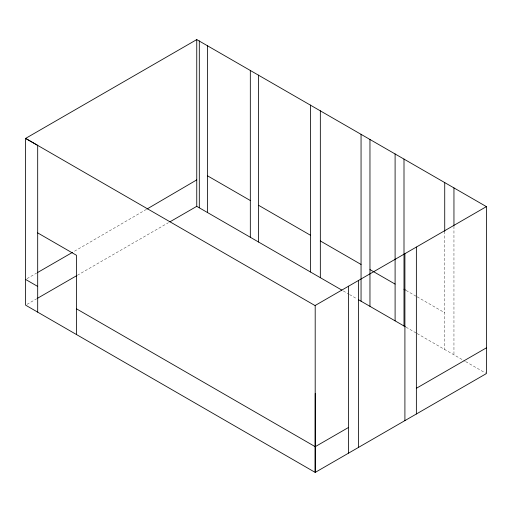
<?xml version="1.0" encoding="UTF-8"?>
<svg xmlns="http://www.w3.org/2000/svg" width="512" height="512" viewBox="0 0 512 512"><rect width="100%" height="100%" fill="white"/><g stroke="black" fill="none" stroke-linecap="round" stroke-linejoin="round"><path stroke-width="0.38" stroke-dasharray="2.56 1.92" d="M146.413 209.363L73.261 251.923M26.982 278.643L36.653 273.062M26.982 304.358L36.64 298.784M77.363 275.277L168.461 222.675M406.074 290.438L416.429 296.416M417.114 296.813L444.723 312.749M343.309 290.957L348.826 294.138M349.517 294.534L357.094 298.912M406.074 327.187L416.429 333.165M417.114 333.568L464.998 361.21M465.69 361.606L485.709 373.165M453.952 226.234L453.952 354.829M444.723 231.283L444.723 349.504"/><path stroke-width="0.77" d="M315.245 393.402L315.194 472.41L25.6 305.158L25.6 138.406L196.755 39.59L486.4 206.624L486.4 373.568L315.194 472.41L315.194 305.472L486.4 206.624M147.104 208.96L196.755 179.891M37.344 272.666L72.57 252.326M37.331 298.387L76.672 275.674M169.843 221.882L196.755 206.342L341.933 290.157M348.602 427.411L315.213 446.688L76.499 308.832M416.365 388.288L486.4 347.853M207.571 175.853L250.323 200.531M258.592 205.299L310.445 235.238M320.333 240.947L361.056 264.454M369.965 269.587L395.098 284.096M404 289.242L405.382 290.042M358.413 299.674L405.382 326.79M315.194 305.658L25.6 138.406L37.69 145.389L37.69 312.134M37.69 232.896L76.499 255.302L76.499 334.547M25.6 279.443L37.69 286.426M453.952 187.891L453.952 225.434M444.723 182.566L444.723 231.283M416.365 247.059L416.365 414.003M404.909 253.67L404.909 420.614M404 159.053L404 325.997M395.098 153.914L395.098 320.851M369.965 139.398L369.965 306.342M361.056 134.259L361.056 301.197M358.464 280.493L358.464 447.43M348.602 286.182L348.602 453.126M320.333 110.746L320.333 277.69M310.445 105.037L310.445 271.981M258.592 75.104L258.592 242.042M250.323 70.323L250.323 237.267M207.571 45.645L207.571 212.589M199.302 40.87L199.302 207.808M196.755 39.59L196.755 206.342"/></g></svg>
